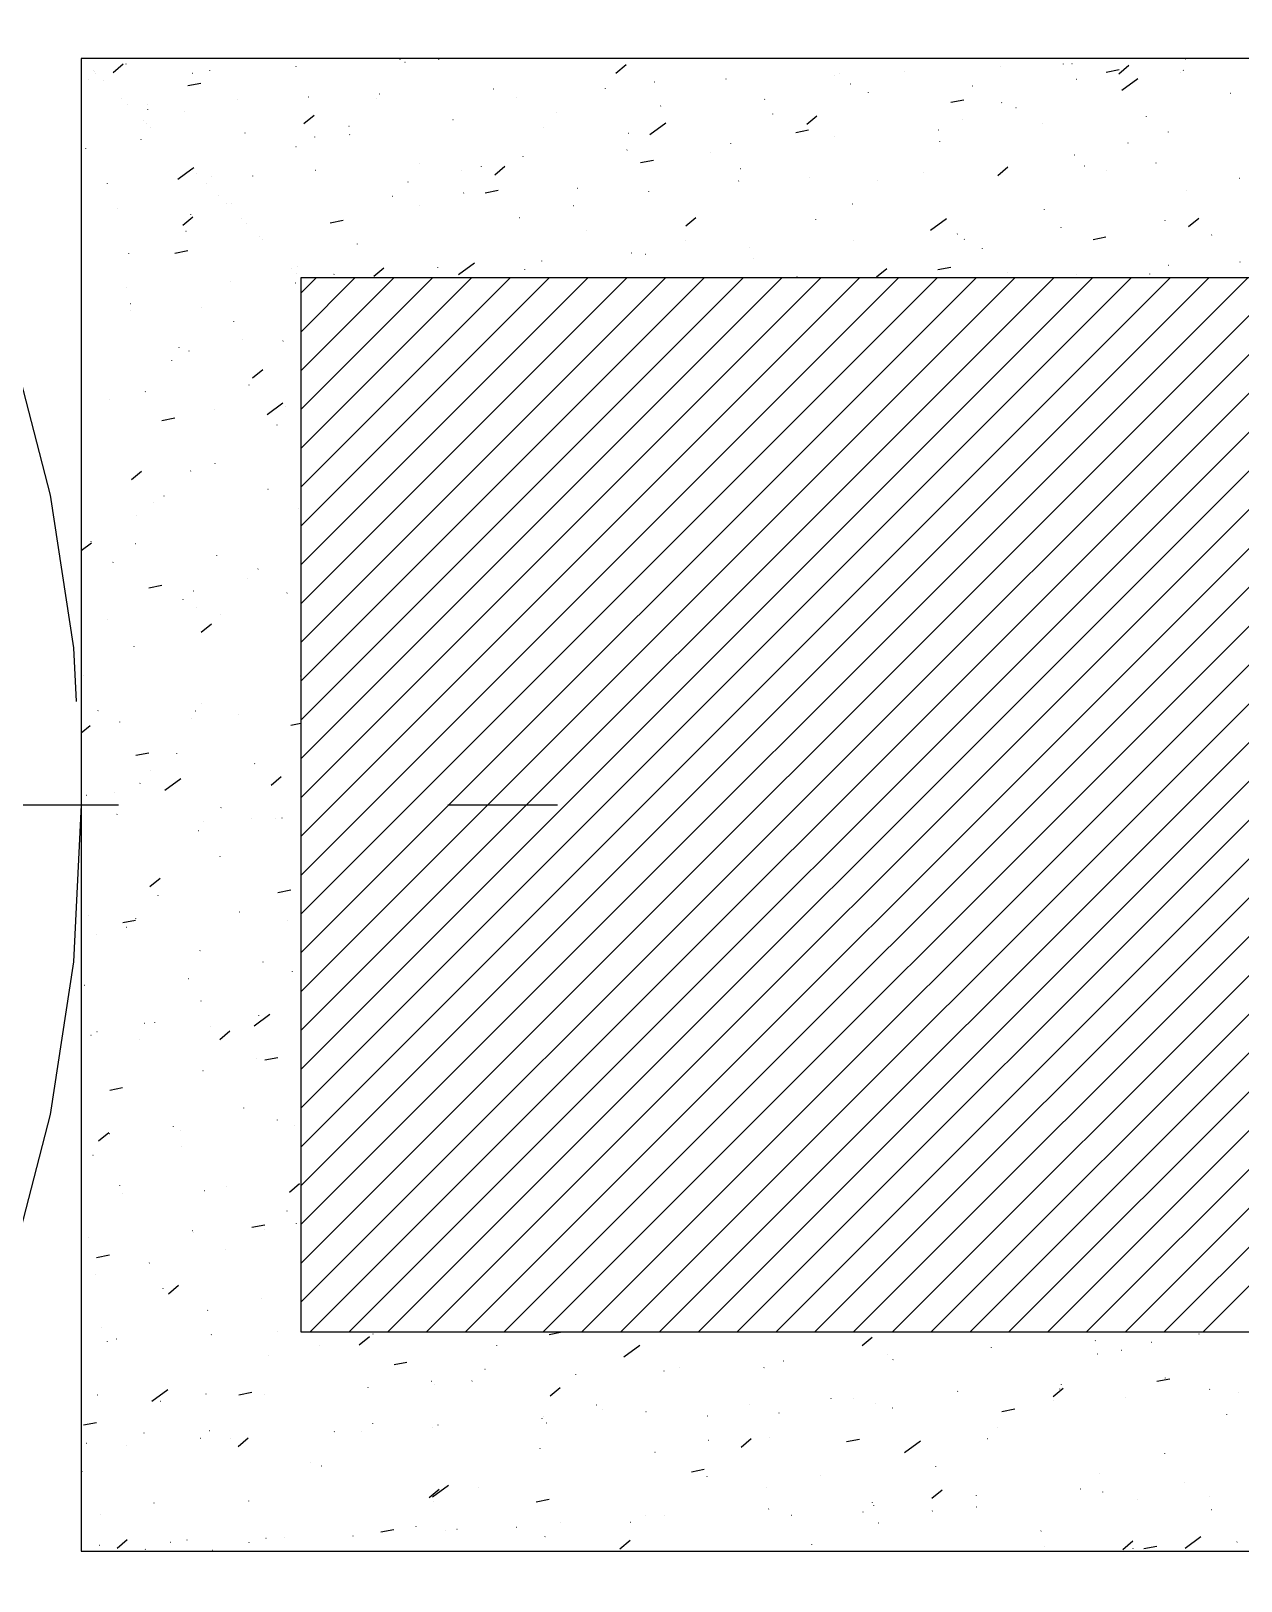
# Model space of a CAD drawing. Extents: x 0 to 119, y 0 to 84.
# Drawn here: x 79.624 to 80.726, y 74.63 to 76.042 of the extents above; entities that cross this region are included whole.
import ezdxf

# ---------------------------------------------------------------- set-up
doc = ezdxf.new("R2010")
doc.units = 0
doc.header["$MEASUREMENT"] = 0
doc.linetypes.add('ESTILO_TQS_0001', pattern=[1, 0.7, -0.3])
doc.linetypes.add('ESTILO_TQS_0002', pattern=[0.4, 0.1, -0.3])
for name, color, linetype in [('10', 252, 'CONTINUOUS'), ('32', 250, 'CONTINUOUS'), ('50', 7, 'CONTINUOUS'), ('62', 7, 'CONTINUOUS')]:
    doc.layers.add(name, color=color, linetype=linetype)

msp = doc.modelspace()

# ---------------------------------------------------------------- linework, layer by layer
at = {"layer": '10', "color": 252, "linetype": 'ESTILO_TQS_0002'}
msp.add_line((76.403241, 75.337455), (80.135641, 75.337455), dxfattribs=at)
at = {"layer": '10', "color": 252, "linetype": 'ESTILO_TQS_0001'}
msp.add_circle((78.269441, 75.337455), 1.4, dxfattribs=at)
at = {"layer": '32', "color": 250, "linetype": 'Continuous'}
for p, q in [((79.669441, 76.017454), (79.669441, 76.017454)), ((79.669441, 76.017454), (79.669441, 76.017454)), ((79.869441, 75.817454), (79.869441, 75.817454)), ((79.869441, 75.817454), (79.869441, 75.817454)), ((79.669441, 74.857454), (79.669441, 74.857454)), ((79.869441, 74.657454), (79.869441, 74.657454))]:
    msp.add_line(p, q, dxfattribs=at)
at = {"layer": '50', "linetype": 'Continuous'}
for p, q in [((83.869441, 76.017454), (79.669441, 76.017454)), ((79.669441, 76.017454), (79.669441, 74.657454)), ((79.69836, 76.0047), (79.707553, 76.012414)), ((79.710013, 76.012554), (79.710208, 76.012597)), ((79.959741, 76.016252), (79.959863, 76.016411)), ((79.964184, 76.014042), (79.964379, 76.014085)), ((79.995048, 76.016528), (79.995074, 76.016726)), ((80.156404, 76.004087), (80.165596, 76.0118)), ((80.564114, 76.012374), (80.56414, 76.012573)), ((80.57173, 76.01271), (80.571929, 76.012719)), ((80.614448, 76.003473), (80.62364, 76.011187)), ((80.675231, 76.017229), (80.675431, 76.017238)), ((79.669441, 76.003559), (79.669441, 76.003559)), ((79.675878, 75.997881), (79.676, 75.99804)), ((79.680815, 76.006081), (79.680815, 76.006081)), ((79.681582, 76.005314), (79.681582, 76.005314)), ((79.681582, 76.005314), (79.681582, 76.005314)), ((79.682723, 76.004173), (79.682723, 76.004173)), ((79.689571, 75.997325), (79.689571, 75.997325)), ((79.770499, 76.004005), (79.770621, 76.004163)), ((79.786571, 76.006312), (79.786597, 76.00651)), ((79.86512, 76.010129), (79.865242, 76.010287)), ((80.25643, 75.998944), (80.25663, 75.998952)), ((80.355637, 76.002159), (80.355663, 76.002357)), ((80.359931, 76.003463), (80.360131, 76.003471)), ((80.418829, 76.005113), (80.419024, 76.005157)), ((80.506791, 76.009875), (80.506991, 76.009883)), ((80.575579, 75.998507), (80.575701, 75.998666)), ((80.602783, 76.00507), (80.614562, 76.007359)), ((80.617197, 75.988498), (80.631725, 75.999125)), ((80.6702, 76.004631), (80.670322, 76.004789)), ((80.673, 76.006601), (80.673195, 76.006644)), ((79.669441, 75.989492), (79.669441, 75.989492)), ((79.76653, 75.992726), (79.778309, 75.995015)), ((79.94113, 75.985177), (79.94133, 75.985186)), ((80.044632, 75.989696), (80.044832, 75.989705)), ((80.146886, 75.989861), (80.146912, 75.990059)), ((80.191492, 75.996108), (80.191692, 75.996117)), ((80.370014, 75.994291), (80.37021, 75.994335)), ((80.386337, 75.986259), (80.386459, 75.986418)), ((80.480958, 75.992383), (80.48108, 75.992542)), ((80.715952, 75.985707), (80.715978, 75.985906)), ((79.669441, 75.980434), (79.669441, 75.980434)), ((79.669441, 75.973854), (79.669441, 75.973854)), ((79.669441, 75.973315), (79.669441, 75.973315)), ((79.669441, 75.973315), (79.669441, 75.973315)), ((79.705946, 75.980949), (79.705946, 75.980949)), ((79.711734, 75.975162), (79.711734, 75.975162)), ((79.711734, 75.975162), (79.711734, 75.975162)), ((79.729332, 75.97593), (79.729532, 75.975939)), ((79.730128, 75.970917), (79.730154, 75.971115)), ((79.763067, 75.969455), (79.763262, 75.969498)), ((79.811882, 75.980277), (79.812077, 75.98032)), ((79.876192, 75.982342), (79.876392, 75.982351)), ((79.938605, 75.981132), (79.938631, 75.981331)), ((80.066053, 75.981765), (80.066248, 75.981808)), ((80.197095, 75.974012), (80.197217, 75.97417)), ((80.291716, 75.980135), (80.291838, 75.980294)), ((80.461428, 75.977593), (80.473208, 75.979883)), ((80.507671, 75.976979), (80.507697, 75.977177)), ((80.520698, 75.972837), (80.520893, 75.97288)), ((79.72572, 75.961176), (79.72572, 75.961176)), ((79.72572, 75.961176), (79.72572, 75.961176)), ((79.72572, 75.961176), (79.72572, 75.961176)), ((79.728482, 75.958414), (79.728482, 75.958414)), ((79.728482, 75.958414), (79.728482, 75.958414)), ((79.728482, 75.958414), (79.728482, 75.958414)), ((79.732462, 75.954434), (79.732462, 75.954434)), ((79.872227, 75.958113), (79.881419, 75.965826)), ((79.913232, 75.95564), (79.913353, 75.955799)), ((80.007853, 75.961764), (80.007975, 75.961923)), ((80.090443, 75.954465), (80.090469, 75.954664)), ((80.102474, 75.967888), (80.102596, 75.968047)), ((80.187287, 75.948057), (80.201815, 75.958684)), ((80.299194, 75.966763), (80.29922, 75.966961)), ((80.33027, 75.957499), (80.339463, 75.965213)), ((80.471883, 75.962015), (80.472078, 75.962058)), ((80.544837, 75.958443), (80.544958, 75.958601)), ((80.639458, 75.964566), (80.63958, 75.964725)), ((79.669441, 75.948699), (79.669441, 75.948699)), ((79.669441, 75.948699), (79.669441, 75.948699)), ((79.669441, 75.948699), (79.669441, 75.948699)), ((79.72399, 75.943393), (79.724111, 75.943551)), ((79.818611, 75.949516), (79.818732, 75.949675)), ((79.882162, 75.945737), (79.882188, 75.945935)), ((79.91375, 75.948), (79.913946, 75.948044)), ((80.167921, 75.949488), (80.168116, 75.949532)), ((80.260974, 75.940071), (80.261095, 75.94023)), ((80.320074, 75.950117), (80.331853, 75.952406)), ((80.355595, 75.946195), (80.355716, 75.946354)), ((80.450216, 75.952319), (80.450337, 75.952477)), ((80.451228, 75.941583), (80.451254, 75.941781)), ((80.622567, 75.94056), (80.622762, 75.940603)), ((80.659509, 75.950312), (80.659535, 75.95051)), ((79.673685, 75.935521), (79.673711, 75.935719)), ((79.864936, 75.937178), (79.865131, 75.937222)), ((80.071731, 75.927824), (80.071853, 75.927982)), ((80.166352, 75.933947), (80.166474, 75.934106)), ((80.242751, 75.931367), (80.242777, 75.931566)), ((80.573752, 75.929738), (80.573947, 75.929781)), ((79.757377, 75.907617), (79.770026, 75.916869)), ((79.770026, 75.916869), (79.771905, 75.918244)), ((79.770625, 75.91627), (79.770625, 75.91627)), ((79.770625, 75.91627), (79.770625, 75.91627)), ((79.770625, 75.91627), (79.770625, 75.91627)), ((79.77424, 75.912655), (79.77424, 75.912655)), ((79.77424, 75.912655), (79.77424, 75.912655)), ((79.77424, 75.912655), (79.77424, 75.912655)), ((79.882489, 75.915576), (79.882611, 75.915735)), ((79.97711, 75.9217), (79.977232, 75.921858)), ((80.015619, 75.915724), (80.015814, 75.915767)), ((80.034, 75.91907), (80.034026, 75.919268)), ((80.046093, 75.911525), (80.055286, 75.919239)), ((80.17872, 75.92264), (80.190499, 75.92493)), ((80.26979, 75.917212), (80.269985, 75.917255)), ((80.436411, 75.913153), (80.436611, 75.913161)), ((80.504137, 75.910912), (80.51333, 75.918625)), ((80.583271, 75.919565), (80.583471, 75.919573)), ((80.603066, 75.914916), (80.603092, 75.915114)), ((80.64821, 75.9224), (80.648409, 75.922409)), ((79.669441, 75.903287), (79.669441, 75.903287)), ((79.669441, 75.903287), (79.669441, 75.903287)), ((79.669441, 75.903287), (79.669441, 75.903287)), ((79.693247, 75.903328), (79.693369, 75.903487)), ((79.783342, 75.903554), (79.783342, 75.903554)), ((79.783342, 75.903554), (79.783342, 75.903554)), ((79.787868, 75.909452), (79.78799, 75.909611)), ((79.825719, 75.910341), (79.825745, 75.91054)), ((79.966804, 75.904902), (79.966999, 75.904945)), ((80.121112, 75.899386), (80.121312, 75.899395)), ((80.267972, 75.905798), (80.268172, 75.905807)), ((80.33291, 75.908634), (80.33311, 75.908642)), ((80.394785, 75.906188), (80.394811, 75.906386)), ((80.724435, 75.908283), (80.72463, 75.908327)), ((79.669441, 75.893838), (79.669441, 75.893838)), ((79.669441, 75.893838), (79.669441, 75.893838)), ((79.669441, 75.893838), (79.669441, 75.893838)), ((79.79423, 75.892666), (79.79423, 75.892666)), ((79.801465, 75.88543), (79.801465, 75.88543)), ((79.801465, 75.88543), (79.801465, 75.88543)), ((79.805812, 75.88562), (79.806012, 75.885629)), ((79.952672, 75.892032), (79.952872, 75.892041)), ((79.977557, 75.883674), (79.977583, 75.883872)), ((80.01761, 75.894867), (80.01781, 75.894876)), ((80.037365, 75.895164), (80.049145, 75.897453)), ((80.186308, 75.895972), (80.186334, 75.89617)), ((80.371658, 75.884935), (80.371854, 75.884978)), ((80.67562, 75.897461), (80.675816, 75.897505)), ((79.669441, 75.879666), (79.669441, 75.879666)), ((79.669441, 75.872304), (79.669441, 75.872304)), ((79.669441, 75.872304), (79.669441, 75.872304)), ((79.702311, 75.881101), (79.702511, 75.88111)), ((79.761916, 75.865551), (79.771109, 75.873265)), ((79.769276, 75.874946), (79.769302, 75.875144)), ((79.81553, 75.871365), (79.81553, 75.871365)), ((79.81553, 75.871365), (79.81553, 75.871365)), ((79.81553, 75.871365), (79.81553, 75.871365)), ((79.896011, 75.867687), (79.907791, 75.869977)), ((80.068673, 75.872625), (80.068868, 75.872668)), ((80.117488, 75.883447), (80.117683, 75.88349)), ((80.21996, 75.864938), (80.229153, 75.872651)), ((80.338342, 75.870792), (80.338368, 75.87099)), ((80.442858, 75.860975), (80.457387, 75.871602)), ((80.546623, 75.879521), (80.546649, 75.879719)), ((80.656523, 75.869617), (80.656644, 75.869776)), ((80.678004, 75.864325), (80.687196, 75.872038)), ((79.764711, 75.860099), (79.764906, 75.860142)), ((79.819999, 75.866896), (79.819999, 75.866896)), ((79.819999, 75.866896), (79.819999, 75.866896)), ((80.129865, 75.860576), (80.129891, 75.860775)), ((80.467281, 75.857369), (80.467402, 75.857528)), ((80.561902, 75.863493), (80.562023, 75.863652)), ((80.698932, 75.856423), (80.698958, 75.856621)), ((79.669441, 75.843295), (79.669441, 75.843295)), ((79.754657, 75.840211), (79.766436, 75.8425)), ((79.831708, 75.855188), (79.831708, 75.855188)), ((79.834222, 75.852673), (79.834222, 75.852673)), ((79.834222, 75.852673), (79.834222, 75.852673)), ((79.921114, 75.848279), (79.92114, 75.848477)), ((80.219356, 75.85117), (80.219552, 75.851214)), ((80.278038, 75.845122), (80.27816, 75.84528)), ((80.372659, 75.851246), (80.372781, 75.851404)), ((80.473527, 75.852658), (80.473722, 75.852702)), ((80.49018, 75.844125), (80.490207, 75.844323)), ((80.590909, 75.852555), (80.602689, 75.854844)), ((79.669441, 75.838978), (79.669441, 75.838978)), ((79.669441, 75.838978), (79.669441, 75.838978)), ((79.712833, 75.83955), (79.712859, 75.839748)), ((79.86658, 75.827822), (79.866775, 75.827865)), ((80.012949, 75.820535), (80.027477, 75.831162)), ((80.088796, 75.832874), (80.088918, 75.833033)), ((80.170541, 75.840348), (80.170737, 75.840392)), ((80.183417, 75.838998), (80.183539, 75.839157)), ((80.281899, 75.835397), (80.281925, 75.835595)), ((80.449555, 75.825078), (80.461335, 75.827368)), ((80.659752, 75.829255), (80.659951, 75.829264)), ((80.72469, 75.83209), (80.724889, 75.832099)), ((79.669441, 75.823646), (79.669441, 75.823646)), ((79.804933, 75.814503), (79.805055, 75.814661)), ((79.860436, 75.82646), (79.860436, 75.82646)), ((79.860436, 75.82646), (79.860436, 75.82646)), ((79.864671, 75.812883), (79.864697, 75.813081)), ((79.865758, 75.821138), (79.865758, 75.821138)), ((79.865758, 75.821138), (79.865758, 75.821138)), ((79.89712, 75.817454), (79.89712, 75.817454)), ((79.899554, 75.820627), (79.899676, 75.820785)), ((79.917056, 75.817454), (79.917056, 75.817454)), ((79.933984, 75.817454), (79.933984, 75.817454)), ((79.935783, 75.818964), (79.944976, 75.826677)), ((79.968839, 75.817454), (79.968839, 75.817454)), ((79.987042, 75.817454), (79.987042, 75.817454)), ((79.994175, 75.82675), (79.994297, 75.826909)), ((80.008738, 75.817454), (80.008738, 75.817454)), ((80.020622, 75.817454), (80.020622, 75.817454)), ((80.067274, 75.817454), (80.067274, 75.817454)), ((80.067274, 75.817454), (80.067274, 75.817454)), ((80.067274, 75.817454), (80.067274, 75.817454)), ((80.072405, 75.817454), (80.072405, 75.817454)), ((80.072405, 75.817454), (80.072405, 75.817454)), ((80.072405, 75.817454), (80.072405, 75.817454)), ((80.073422, 75.825181), (80.073448, 75.825379)), ((80.076964, 75.817454), (80.076964, 75.817454)), ((80.124188, 75.817454), (80.124188, 75.817454)), ((80.124188, 75.817454), (80.124188, 75.817454)), ((80.124188, 75.817454), (80.124188, 75.817454)), ((80.163371, 75.817454), (80.163371, 75.817454)), ((80.166886, 75.817454), (80.166886, 75.817454)), ((80.175971, 75.817454), (80.175971, 75.817454)), ((80.175971, 75.817454), (80.175971, 75.817454)), ((80.175971, 75.817454), (80.175971, 75.817454)), ((80.227754, 75.817454), (80.227754, 75.817454)), ((80.227754, 75.817454), (80.227754, 75.817454)), ((80.227754, 75.817454), (80.227754, 75.817454)), ((80.256809, 75.817454), (80.256809, 75.817454)), ((80.279537, 75.817454), (80.279537, 75.817454)), ((80.279537, 75.817454), (80.279537, 75.817454)), ((80.314733, 75.817454), (80.314733, 75.817454)), ((80.321225, 75.818894), (80.32142, 75.818937)), ((80.33132, 75.817454), (80.33132, 75.817454)), ((80.33132, 75.817454), (80.33132, 75.817454)), ((80.346731, 75.817454), (80.346731, 75.817454)), ((80.383103, 75.817454), (80.383103, 75.817454)), ((80.383103, 75.817454), (80.383103, 75.817454)), ((80.383361, 75.817454), (80.383361, 75.817454)), ((80.38948, 75.817454), (80.38948, 75.817454)), ((80.392759, 75.817454), (80.392759, 75.817454)), ((80.393827, 75.818351), (80.403019, 75.826064)), ((80.40939, 75.818324), (80.40959, 75.818333)), ((80.410335, 75.817454), (80.410335, 75.817454)), ((80.434886, 75.817454), (80.434886, 75.817454)), ((80.434886, 75.817454), (80.434886, 75.817454)), ((80.436653, 75.817454), (80.436653, 75.817454)), ((80.486669, 75.817454), (80.486669, 75.817454)), ((80.512891, 75.822843), (80.513091, 75.822851)), ((80.526575, 75.817454), (80.526575, 75.817454)), ((80.538452, 75.817454), (80.538452, 75.817454)), ((80.562192, 75.817454), (80.562192, 75.817454)), ((80.562192, 75.817454), (80.562192, 75.817454)), ((80.575396, 75.820382), (80.575591, 75.820425)), ((80.590235, 75.817454), (80.590235, 75.817454)), ((80.616497, 75.817454), (80.616497, 75.817454)), ((80.622146, 75.817454), (80.622146, 75.817454)), ((80.642018, 75.817454), (80.642018, 75.817454)), ((80.642018, 75.817454), (80.642018, 75.817454)), ((80.642018, 75.817454), (80.642018, 75.817454)), ((80.642489, 75.821027), (80.642515, 75.821226)), ((80.693801, 75.817454), (80.693801, 75.817454)), ((80.693801, 75.817454), (80.693801, 75.817454)), ((80.693801, 75.817454), (80.693801, 75.817454)), ((80.706419, 75.817454), (80.706419, 75.817454)), ((79.710312, 75.808379), (79.710434, 75.808538)), ((79.669441, 75.787956), (79.669441, 75.787956)), ((79.669441, 75.786017), (79.669441, 75.786017)), ((79.669441, 75.786017), (79.669441, 75.786017)), ((79.669441, 75.786017), (79.669441, 75.786017)), ((79.713853, 75.787956), (79.714053, 75.787965)), ((79.714277, 75.794057), (79.714473, 75.794101)), ((79.778791, 75.790791), (79.778991, 75.7908)), ((79.669441, 75.784118), (79.669441, 75.784118)), ((79.808228, 75.777488), (79.808254, 75.777686)), ((79.816146, 75.761781), (79.816341, 75.761824)), ((79.853045, 75.760014), (79.853167, 75.760173)), ((79.669441, 75.755115), (79.669441, 75.755115)), ((79.758424, 75.75389), (79.758545, 75.754049)), ((79.767331, 75.750959), (79.767526, 75.751002)), ((79.669441, 75.729257), (79.669441, 75.729257)), ((79.669441, 75.729257), (79.669441, 75.729257)), ((79.669441, 75.729257), (79.669441, 75.729257)), ((79.751785, 75.742092), (79.751812, 75.74229)), ((79.825473, 75.726403), (79.834665, 75.734116)), ((79.822302, 75.71995), (79.822424, 75.720109)), ((79.8692, 75.718682), (79.869395, 75.718725)), ((79.695342, 75.706697), (79.695369, 75.706895)), ((79.727681, 75.713826), (79.727803, 75.713985)), ((79.83861, 75.693012), (79.853138, 75.703639)), ((79.855271, 75.700481), (79.855471, 75.70049)), ((79.669441, 75.692368), (79.669441, 75.692368)), ((79.669441, 75.692368), (79.669441, 75.692368)), ((79.669441, 75.692368), (79.669441, 75.692368)), ((79.742784, 75.687696), (79.754563, 75.689985)), ((79.790333, 75.697646), (79.790533, 75.697655)), ((79.669441, 75.674397), (79.669441, 75.674397)), ((79.669441, 75.674397), (79.669441, 75.674397)), ((79.669441, 75.674397), (79.669441, 75.674397)), ((79.669441, 75.673439), (79.669441, 75.673439)), ((79.847651, 75.683599), (79.847677, 75.683797)), ((79.791208, 75.648203), (79.791234, 75.648401)), ((79.669441, 75.637926), (79.669441, 75.637926)), ((79.669441, 75.637926), (79.669441, 75.637926)), ((79.715162, 75.633841), (79.724355, 75.641555)), ((79.768975, 75.641602), (79.76917, 75.641646)), ((79.669441, 75.619536), (79.669441, 75.619536)), ((79.669441, 75.619536), (79.669441, 75.619536)), ((79.744746, 75.618877), (79.744868, 75.619035)), ((79.839367, 75.625001), (79.839489, 75.625159)), ((79.734765, 75.612808), (79.734791, 75.613006)), ((79.866813, 75.607336), (79.867013, 75.607345)), ((79.669441, 75.598719), (79.669441, 75.598719)), ((79.669441, 75.598719), (79.669441, 75.598719)), ((79.669441, 75.595477), (79.669441, 75.595477)), ((79.719953, 75.600924), (79.720153, 75.600933)), ((79.669441, 75.569271), (79.6788, 75.576116)), ((79.678322, 75.577412), (79.678348, 75.57761)), ((79.718542, 75.575561), (79.718737, 75.575605)), ((79.669441, 75.564676), (79.669441, 75.564676)), ((79.669441, 75.564676), (79.669441, 75.564676)), ((79.669441, 75.564676), (79.669441, 75.564676)), ((79.669727, 75.564739), (79.669922, 75.564783)), ((79.792858, 75.564388), (79.79298, 75.564547)), ((79.698237, 75.558265), (79.698358, 75.558423)), ((79.830356, 75.552232), (79.830382, 75.552431)), ((79.73091, 75.535181), (79.74269, 75.53747)), ((79.771596, 75.532463), (79.771791, 75.532506)), ((79.82041, 75.543285), (79.820606, 75.543328)), ((79.856736, 75.530448), (79.856858, 75.530606)), ((79.669441, 75.523232), (79.669441, 75.523232)), ((79.669441, 75.520737), (79.669441, 75.520737)), ((79.669441, 75.520737), (79.669441, 75.520737)), ((79.669441, 75.520737), (79.669441, 75.520737)), ((79.762115, 75.524324), (79.762237, 75.524483)), ((79.773913, 75.516837), (79.773939, 75.517035)), ((79.669441, 75.509956), (79.669441, 75.509956)), ((79.669441, 75.509956), (79.669441, 75.509956)), ((79.669441, 75.509956), (79.669441, 75.509956)), ((79.669441, 75.509815), (79.669441, 75.509815)), ((79.669441, 75.509815), (79.669441, 75.509815)), ((79.669441, 75.509815), (79.669441, 75.509815)), ((79.669441, 75.50507), (79.669441, 75.50507)), ((79.692931, 75.506095), (79.693131, 75.506104)), ((79.778718, 75.494692), (79.787911, 75.502406)), ((79.796433, 75.510614), (79.796633, 75.510623)), ((79.71747, 75.481441), (79.717496, 75.48164)), ((79.669441, 75.454955), (79.669441, 75.454955)), ((79.669441, 75.454955), (79.669441, 75.454955)), ((79.671371, 75.455383), (79.671566, 75.455426)), ((79.869308, 75.454774), (79.869334, 75.454972)), ((79.684559, 75.423251), (79.684681, 75.423409)), ((79.77324, 75.423106), (79.773435, 75.42315)), ((79.77918, 75.429375), (79.779302, 75.429533)), ((79.812865, 75.419379), (79.812892, 75.419577)), ((79.669441, 75.41142), (79.669441, 75.41142)), ((79.669441, 75.41142), (79.669441, 75.41142)), ((79.669441, 75.41142), (79.669441, 75.41142)), ((79.669441, 75.402998), (79.677601, 75.409844)), ((79.669441, 75.403549), (79.669441, 75.403549)), ((79.704473, 75.41295), (79.704673, 75.412959)), ((79.769411, 75.415785), (79.769611, 75.415794)), ((79.860392, 75.410142), (79.869441, 75.411901)), ((79.669441, 75.400095), (79.669441, 75.400095)), ((79.669441, 75.400095), (79.669441, 75.400095)), ((79.719037, 75.382666), (79.730817, 75.384955)), ((79.756422, 75.383983), (79.756449, 75.384181)), ((79.669441, 75.373025), (79.669441, 75.373025)), ((79.732671, 75.368762), (79.732793, 75.368921)), ((79.745504, 75.350884), (79.760032, 75.361511)), ((79.827292, 75.374886), (79.827414, 75.375045)), ((79.842275, 75.355543), (79.851467, 75.363257)), ((79.69998, 75.348588), (79.700006, 75.348786)), ((79.722806, 75.357065), (79.723001, 75.357108)), ((79.669441, 75.345234), (79.669441, 75.345234)), ((79.669441, 75.345234), (79.669441, 75.345234)), ((79.669441, 75.345234), (79.669441, 75.345234)), ((79.673991, 75.346243), (79.674186, 75.346286)), ((79.796549, 75.334822), (79.796671, 75.334981)), ((79.701928, 75.328698), (79.70205, 75.328857)), ((79.780953, 75.32264), (79.781153, 75.322649)), ((79.824675, 75.324788), (79.82487, 75.324832)), ((79.845891, 75.325475), (79.846091, 75.325484)), ((79.852288, 75.32549), (79.852314, 75.325688)), ((79.669441, 75.317771), (79.669441, 75.317771)), ((79.669441, 75.317771), (79.669441, 75.317771)), ((79.669441, 75.317771), (79.669441, 75.317771)), ((79.77586, 75.313966), (79.776055, 75.31401)), ((79.669441, 75.295247), (79.669441, 75.295247)), ((79.669441, 75.290374), (79.669441, 75.290374)), ((79.669441, 75.290374), (79.669441, 75.290374)), ((79.669441, 75.290374), (79.669441, 75.290374)), ((79.669441, 75.28636), (79.669441, 75.28636)), ((79.669441, 75.28636), (79.669441, 75.28636)), ((79.795845, 75.290094), (79.795871, 75.290293)), ((79.731964, 75.262982), (79.741157, 75.270696)), ((79.739402, 75.254699), (79.739428, 75.254897)), ((79.848518, 75.257627), (79.860298, 75.259917)), ((79.669441, 75.235513), (79.669441, 75.235513)), ((79.669441, 75.235513), (79.669441, 75.235513)), ((79.675635, 75.236887), (79.67583, 75.23693)), ((79.813614, 75.239872), (79.813736, 75.240031)), ((79.669441, 75.224122), (79.669441, 75.224122)), ((79.669441, 75.224122), (79.669441, 75.224122)), ((79.669441, 75.222818), (79.669441, 75.222818)), ((79.707164, 75.230151), (79.718944, 75.23244)), ((79.710573, 75.225918), (79.710773, 75.225927)), ((79.718993, 75.233749), (79.719115, 75.233907)), ((79.857433, 75.23233), (79.857633, 75.232339)), ((79.669441, 75.210519), (79.669441, 75.210519)), ((79.682959, 75.219303), (79.682985, 75.219501)), ((79.777504, 75.20461), (79.777699, 75.204653)), ((79.834993, 75.194123), (79.835019, 75.194322)), ((79.669441, 75.180653), (79.669441, 75.180653)), ((79.669441, 75.180653), (79.669441, 75.180653)), ((79.767105, 75.17926), (79.767227, 75.179419)), ((79.861726, 75.185384), (79.861848, 75.185543)), ((79.669441, 75.169171), (79.669441, 75.169171)), ((79.669441, 75.169171), (79.669441, 75.169171)), ((79.669441, 75.169171), (79.669441, 75.169171)), ((79.672484, 75.173136), (79.672606, 75.173295)), ((79.77855, 75.158728), (79.778576, 75.158926)), ((79.72707, 75.138569), (79.727266, 75.138612)), ((79.736362, 75.139196), (79.736484, 75.139355)), ((79.787053, 75.135608), (79.787253, 75.135617)), ((79.826737, 75.136279), (79.841265, 75.146906)), ((79.830984, 75.14532), (79.831105, 75.145478)), ((79.669441, 75.130473), (79.669441, 75.130473)), ((79.669441, 75.125793), (79.669441, 75.125793)), ((79.669441, 75.125793), (79.669441, 75.125793)), ((79.669441, 75.125793), (79.669441, 75.125793)), ((79.678256, 75.127747), (79.678451, 75.12779)), ((79.683552, 75.131089), (79.683752, 75.131098)), ((79.722107, 75.123332), (79.722133, 75.123531)), ((79.795521, 75.123833), (79.804713, 75.131547)), ((79.669441, 75.116625), (79.669441, 75.116625)), ((79.669441, 75.116625), (79.669441, 75.116625)), ((79.669441, 75.116625), (79.669441, 75.116625)), ((79.836645, 75.105112), (79.848425, 75.107402)), ((79.780124, 75.09547), (79.780319, 75.095513)), ((79.828939, 75.106292), (79.829134, 75.106335)), ((79.695291, 75.077636), (79.70707, 75.079925)), ((79.669441, 75.072611), (79.669441, 75.072611)), ((79.669441, 75.070932), (79.669441, 75.070932)), ((79.669441, 75.070932), (79.669441, 75.070932)), ((79.669441, 75.070932), (79.669441, 75.070932)), ((79.669441, 75.051982), (79.669441, 75.051982)), ((79.669441, 75.051982), (79.669441, 75.051982)), ((79.817502, 75.06127), (79.817529, 75.061468)), ((79.848048, 75.05037), (79.84817, 75.050529)), ((79.669441, 75.036824), (79.669441, 75.036824)), ((79.669441, 75.036824), (79.669441, 75.036824)), ((79.669441, 75.036824), (79.669441, 75.036824)), ((79.68521, 75.031272), (79.694403, 75.038985)), ((79.695094, 75.037944), (79.695294, 75.037953)), ((79.753427, 75.044247), (79.753549, 75.044405)), ((79.760032, 75.040779), (79.760232, 75.040788)), ((79.863533, 75.045298), (79.863733, 75.045307)), ((79.76106, 75.025874), (79.761086, 75.026072)), ((79.669441, 75.021223), (79.669441, 75.021223)), ((79.669441, 75.01804), (79.669441, 75.01804)), ((79.669441, 75.016072), (79.669441, 75.016072)), ((79.669441, 75.016072), (79.669441, 75.016072)), ((79.6799, 75.01839), (79.680095, 75.018434)), ((79.704617, 74.990479), (79.704643, 74.990677)), ((79.706918, 74.983634), (79.70704, 74.983793)), ((79.781768, 74.986114), (79.781963, 74.986157)), ((79.801539, 74.989758), (79.801661, 74.989917)), ((79.859077, 74.984684), (79.868269, 74.992398)), ((79.856925, 74.967381), (79.856951, 74.967579)), ((79.669441, 74.961211), (79.669441, 74.961211)), ((79.669441, 74.961211), (79.669441, 74.961211)), ((79.824772, 74.952597), (79.836552, 74.954887)), ((79.865418, 74.955818), (79.865539, 74.955976)), ((79.669441, 74.943175), (79.669441, 74.943175)), ((79.669441, 74.943175), (79.669441, 74.943175)), ((79.669441, 74.943175), (79.669441, 74.943175)), ((79.676176, 74.94357), (79.676297, 74.943729)), ((79.770797, 74.949694), (79.770918, 74.949852)), ((79.771574, 74.947634), (79.771774, 74.947643)), ((79.836512, 74.950469), (79.836712, 74.950478)), ((79.669441, 74.934794), (79.669441, 74.934794)), ((79.669441, 74.934794), (79.669441, 74.934794)), ((79.683418, 74.925121), (79.695197, 74.92741)), ((79.800482, 74.931985), (79.800508, 74.932184)), ((79.669441, 74.922404), (79.669441, 74.922404)), ((79.68252, 74.90925), (79.682715, 74.909294)), ((79.731335, 74.920072), (79.73153, 74.920116)), ((79.669441, 74.906351), (79.669441, 74.906351)), ((79.669441, 74.906351), (79.669441, 74.906351)), ((79.669441, 74.906351), (79.669441, 74.906351)), ((79.744039, 74.89659), (79.744065, 74.896788)), ((79.748766, 74.892123), (79.757959, 74.899836)), ((79.833203, 74.887796), (79.833399, 74.887839)), ((79.784389, 74.876974), (79.784584, 74.877017)), ((79.687596, 74.861194), (79.687622, 74.861393)), ((79.787861, 74.854744), (79.787983, 74.854903)), ((79.848054, 74.857324), (79.848254, 74.857333)), ((79.922633, 74.845536), (79.931826, 74.853249)), ((79.935072, 74.855519), (79.935267, 74.855562)), ((80.095608, 74.855035), (80.107387, 74.857325)), ((80.189243, 74.857007), (80.189438, 74.85705)), ((80.256662, 74.857041), (80.256688, 74.857239)), ((80.687563, 74.85537), (80.687684, 74.855529)), ((79.669441, 74.851491), (79.669441, 74.851491)), ((79.669441, 74.851491), (79.669441, 74.851491)), ((79.669441, 74.851491), (79.669441, 74.851491)), ((79.669441, 74.849526), (79.669441, 74.849526)), ((79.669441, 74.849526), (79.669441, 74.849526)), ((79.69324, 74.848621), (79.693362, 74.848779)), ((79.701194, 74.850912), (79.701394, 74.850921)), ((79.886257, 74.844697), (79.886452, 74.84474)), ((80.047911, 74.844743), (80.047937, 74.844941)), ((80.163541, 74.834592), (80.178069, 74.845219)), ((80.380677, 74.844922), (80.389869, 74.852636)), ((80.498321, 74.843123), (80.498442, 74.843281)), ((80.592942, 74.849246), (80.593063, 74.849405)), ((80.616978, 74.840589), (80.617004, 74.840788)), ((80.643888, 74.848079), (80.644083, 74.848122)), ((79.669441, 74.825561), (79.669441, 74.825561)), ((79.83963, 74.836014), (79.839656, 74.836213)), ((79.954253, 74.827559), (79.966033, 74.829848)), ((80.214457, 74.824751), (80.214579, 74.82491)), ((80.291111, 74.82473), (80.291307, 74.824774)), ((80.309078, 74.830875), (80.3092, 74.831034)), ((80.4037, 74.836999), (80.403821, 74.837158)), ((80.408696, 74.831861), (80.408722, 74.832059)), ((80.595073, 74.837257), (80.595269, 74.8373)), ((79.669441, 74.817605), (79.669441, 74.817605)), ((79.988126, 74.81242), (79.988321, 74.812464)), ((80.025215, 74.812504), (80.025337, 74.812662)), ((80.036941, 74.823242), (80.037136, 74.823286)), ((80.119836, 74.818627), (80.119958, 74.818786)), ((80.200219, 74.821645), (80.200246, 74.821843)), ((80.649152, 74.812426), (80.660931, 74.814716)), ((80.65682, 74.815306), (80.656942, 74.815465)), ((79.669441, 74.79663), (79.669441, 74.79663)), ((79.669441, 74.79663), (79.669441, 74.79663)), ((79.684164, 74.799894), (79.684359, 74.799937)), ((79.733631, 74.794151), (79.748159, 74.804778)), ((79.783187, 74.800619), (79.783213, 74.800817)), ((79.812899, 74.800082), (79.824678, 74.802372)), ((79.835973, 74.800256), (79.836095, 74.800415)), ((79.930594, 74.80638), (79.930716, 74.806538)), ((79.991468, 74.809347), (79.991494, 74.809546)), ((80.0965, 74.798948), (80.105692, 74.806662)), ((80.352253, 74.796465), (80.35228, 74.796664)), ((80.372957, 74.796935), (80.373079, 74.797093)), ((80.467578, 74.803058), (80.4677, 74.803217)), ((80.554543, 74.798335), (80.563736, 74.806048)), ((80.560535, 74.805194), (80.560561, 74.805392)), ((80.562199, 74.809182), (80.562321, 74.809341)), ((80.620071, 74.797382), (80.620271, 74.797391)), ((80.696942, 74.80498), (80.697137, 74.805023)), ((80.723573, 74.801901), (80.723773, 74.80191)), ((79.741352, 74.794132), (79.741474, 74.794291)), ((80.138809, 74.790966), (80.139005, 74.791009)), ((80.143776, 74.78625), (80.143803, 74.786448)), ((80.183715, 74.784687), (80.183837, 74.784846)), ((80.278336, 74.790811), (80.278458, 74.790969)), ((80.304772, 74.783616), (80.304972, 74.783624)), ((80.39298, 74.792454), (80.393175, 74.792497)), ((80.408273, 74.788135), (80.408473, 74.788143)), ((80.507797, 74.78495), (80.519577, 74.787239)), ((80.555133, 74.794547), (80.555333, 74.794555)), ((80.712843, 74.782096), (80.712869, 74.782294)), ((79.669441, 74.772197), (79.669441, 74.772197)), ((79.671545, 74.772606), (79.683324, 74.774895)), ((79.935025, 74.773952), (79.935052, 74.77415)), ((79.989472, 74.769849), (79.989672, 74.769858)), ((79.994473, 74.772439), (79.994595, 74.772598)), ((80.089094, 74.778563), (80.089216, 74.778722)), ((80.089994, 74.780144), (80.09019, 74.780187)), ((80.092974, 74.774368), (80.093173, 74.774377)), ((80.239834, 74.78078), (80.240034, 74.780789)), ((80.504092, 74.769798), (80.504118, 74.769997)), ((79.669441, 74.755876), (79.669441, 74.755876)), ((79.674173, 74.756083), (79.674372, 74.756092)), ((79.71061, 74.754068), (79.710731, 74.754227)), ((79.726744, 74.765223), (79.72677, 74.765422)), ((79.777674, 74.760602), (79.777874, 74.760611)), ((79.786033, 74.767617), (79.786228, 74.767661)), ((79.805231, 74.760192), (79.805352, 74.76035)), ((79.812323, 74.752974), (79.821515, 74.760688)), ((79.899852, 74.766315), (79.899973, 74.766474)), ((79.924534, 74.767014), (79.924734, 74.767023)), ((80.240678, 74.758689), (80.240873, 74.758732)), ((80.270366, 74.752361), (80.279559, 74.760074)), ((80.295811, 74.76107), (80.295837, 74.761268)), ((80.366443, 74.757473), (80.378223, 74.759763)), ((80.419112, 74.74751), (80.43364, 74.758137)), ((80.494849, 74.760177), (80.495044, 74.76022)), ((79.669441, 74.747199), (79.669441, 74.747199)), ((79.669441, 74.74177), (79.669441, 74.74177)), ((79.669441, 74.74177), (79.669441, 74.74177)), ((80.087334, 74.750854), (80.08736, 74.751052)), ((80.191863, 74.747867), (80.192058, 74.74791)), ((80.6564, 74.7467), (80.656426, 74.746899)), ((79.670301, 74.729828), (79.670327, 74.730026)), ((79.878582, 74.738556), (79.878609, 74.738755)), ((79.887901, 74.735341), (79.888096, 74.735384)), ((80.225089, 74.729997), (80.236868, 74.732286)), ((80.239368, 74.725674), (80.239394, 74.725873)), ((80.342547, 74.726412), (80.342742, 74.726456)), ((80.447649, 74.734403), (80.447675, 74.734601)), ((80.596717, 74.7279), (80.596913, 74.727944)), ((79.669441, 74.723294), (79.669441, 74.723294)), ((79.669441, 74.723294), (79.669441, 74.723294)), ((79.986189, 74.706387), (79.995382, 74.7141)), ((79.989202, 74.707069), (80.00373, 74.717696)), ((80.030891, 74.715459), (80.030917, 74.715657)), ((80.293732, 74.71559), (80.293927, 74.715634)), ((80.444233, 74.705773), (80.453426, 74.713487)), ((80.579264, 74.714233), (80.579386, 74.714391)), ((80.673885, 74.720357), (80.674007, 74.720515)), ((79.669441, 74.700416), (79.669441, 74.700416)), ((79.669441, 74.700416), (79.669441, 74.700416)), ((79.735599, 74.701576), (79.735794, 74.701619)), ((79.82214, 74.703161), (79.822166, 74.703359)), ((79.98977, 74.703064), (79.989965, 74.703107)), ((80.083734, 74.70252), (80.095514, 74.70481)), ((80.390022, 74.701985), (80.390144, 74.702144)), ((80.391206, 74.699007), (80.391232, 74.699206)), ((80.484643, 74.708109), (80.484765, 74.708268)), ((80.484753, 74.697825), (80.484953, 74.697833)), ((80.599957, 74.711305), (80.599983, 74.711503)), ((80.631613, 74.704237), (80.631813, 74.704245)), ((80.696552, 74.707072), (80.696751, 74.707081)), ((79.669441, 74.686909), (79.669441, 74.686909)), ((79.669441, 74.686909), (79.669441, 74.686909)), ((79.669441, 74.686909), (79.669441, 74.686909)), ((79.686784, 74.690754), (79.686979, 74.690797)), ((80.106159, 74.683614), (80.10628, 74.683772)), ((80.169454, 74.684058), (80.169653, 74.684067)), ((80.182925, 74.690279), (80.182951, 74.690477)), ((80.20078, 74.689737), (80.200902, 74.689896)), ((80.295401, 74.695861), (80.295523, 74.69602)), ((80.316314, 74.69047), (80.316514, 74.690479)), ((80.381252, 74.693306), (80.381452, 74.693314)), ((80.3956, 74.683314), (80.395796, 74.683357)), ((80.444415, 74.694136), (80.44461, 74.694179)), ((80.698586, 74.695624), (80.698781, 74.695667)), ((79.837468, 74.669299), (79.837663, 74.669343)), ((79.854154, 74.670292), (79.854354, 74.670301)), ((79.916917, 74.671366), (79.917038, 74.671525)), ((79.94238, 74.675044), (79.95416, 74.677333)), ((79.974448, 74.680063), (79.974474, 74.680261)), ((80.001014, 74.676704), (80.001214, 74.676713)), ((80.011538, 74.67749), (80.011659, 74.677649)), ((80.065952, 74.679539), (80.066152, 74.679548)), ((80.091638, 74.670787), (80.091834, 74.670831)), ((80.543514, 74.675909), (80.54354, 74.676108)), ((80.674683, 74.660428), (80.689212, 74.671054)), ((79.669441, 74.662227), (79.669441, 74.662227)), ((79.669441, 74.662227), (79.669441, 74.662227)), ((79.669441, 74.662227), (79.669441, 74.662227)), ((79.669441, 74.657454), (83.869441, 74.657454)), ((79.685715, 74.662938), (79.685914, 74.662947)), ((79.698487, 74.657454), (79.698487, 74.657454)), ((79.702012, 74.660413), (79.711205, 74.668126)), ((79.712556, 74.657454), (79.712556, 74.657454)), ((79.712556, 74.657454), (79.712556, 74.657454)), ((79.726398, 74.657454), (79.726398, 74.657454)), ((79.727674, 74.659118), (79.727796, 74.659277)), ((79.750653, 74.665773), (79.750852, 74.665782)), ((79.764339, 74.657454), (79.764339, 74.657454)), ((79.765697, 74.667765), (79.765723, 74.667964)), ((79.784038, 74.657454), (79.784038, 74.657454)), ((79.784038, 74.657454), (79.784038, 74.657454)), ((79.784038, 74.657454), (79.784038, 74.657454)), ((79.788653, 74.658478), (79.788848, 74.658521)), ((79.816122, 74.657454), (79.816122, 74.657454)), ((79.81632, 74.657454), (79.81632, 74.657454)), ((79.822296, 74.665242), (79.822417, 74.665401)), ((79.851892, 74.657454), (79.851892, 74.657454)), ((79.867905, 74.657454), (79.867905, 74.657454)), ((79.906242, 74.657454), (79.906242, 74.657454)), ((79.919688, 74.657454), (79.919688, 74.657454)), ((79.921373, 74.657454), (79.921373, 74.657454)), ((79.927874, 74.657454), (79.927874, 74.657454)), ((79.971471, 74.657454), (79.971471, 74.657454)), ((79.971471, 74.657454), (79.971471, 74.657454)), ((79.971471, 74.657454), (79.971471, 74.657454)), ((79.996164, 74.657454), (79.996164, 74.657454)), ((80.023254, 74.657454), (80.023254, 74.657454)), ((80.023254, 74.657454), (80.023254, 74.657454)), ((80.023254, 74.657454), (80.023254, 74.657454)), ((80.031498, 74.657454), (80.031498, 74.657454)), ((80.031498, 74.657454), (80.031498, 74.657454)), ((80.075037, 74.657454), (80.075037, 74.657454)), ((80.075037, 74.657454), (80.075037, 74.657454)), ((80.075037, 74.657454), (80.075037, 74.657454)), ((80.086086, 74.657454), (80.086086, 74.657454)), ((80.12682, 74.657454), (80.12682, 74.657454)), ((80.12682, 74.657454), (80.12682, 74.657454)), ((80.12682, 74.657454), (80.12682, 74.657454)), ((80.157262, 74.657454), (80.157262, 74.657454)), ((80.160056, 74.659799), (80.169248, 74.667513)), ((80.176008, 74.657454), (80.176008, 74.657454)), ((80.178603, 74.657454), (80.178603, 74.657454)), ((80.178603, 74.657454), (80.178603, 74.657454)), ((80.230386, 74.657454), (80.230386, 74.657454)), ((80.230386, 74.657454), (80.230386, 74.657454)), ((80.26593, 74.657454), (80.26593, 74.657454)), ((80.278957, 74.657454), (80.278957, 74.657454)), ((80.278957, 74.657454), (80.278957, 74.657454)), ((80.278957, 74.657454), (80.278957, 74.657454)), ((80.282169, 74.657454), (80.282169, 74.657454)), ((80.282169, 74.657454), (80.282169, 74.657454)), ((80.295996, 74.657454), (80.295996, 74.657454)), ((80.333952, 74.657454), (80.333952, 74.657454)), ((80.334763, 74.663612), (80.334789, 74.66381)), ((80.355852, 74.657454), (80.355852, 74.657454)), ((80.385735, 74.657454), (80.385735, 74.657454)), ((80.386649, 74.657454), (80.386649, 74.657454)), ((80.437518, 74.657454), (80.437518, 74.657454)), ((80.445774, 74.657454), (80.445774, 74.657454)), ((80.489301, 74.657454), (80.489301, 74.657454)), ((80.526416, 74.657454), (80.526416, 74.657454)), ((80.535697, 74.657454), (80.535697, 74.657454)), ((80.541084, 74.657454), (80.541084, 74.657454)), ((80.541084, 74.657454), (80.541084, 74.657454)), ((80.541084, 74.657454), (80.541084, 74.657454)), ((80.546284, 74.661859), (80.546479, 74.661902)), ((80.592867, 74.657454), (80.592867, 74.657454)), ((80.592867, 74.657454), (80.592867, 74.657454)), ((80.592867, 74.657454), (80.592867, 74.657454)), ((80.616036, 74.657454), (80.616036, 74.657454)), ((80.6181, 74.659186), (80.627292, 74.666899)), ((80.62464, 74.657454), (80.62464, 74.657454)), ((80.625619, 74.657454), (80.625619, 74.657454)), ((80.625619, 74.657454), (80.625619, 74.657454)), ((80.625619, 74.657454), (80.625619, 74.657454)), ((80.627376, 74.659744), (80.627498, 74.659903)), ((80.637279, 74.659911), (80.649058, 74.662201)), ((80.64465, 74.657454), (80.64465, 74.657454)), ((80.64465, 74.657454), (80.64465, 74.657454)), ((80.64465, 74.657454), (80.64465, 74.657454)), ((80.670619, 74.657454), (80.670619, 74.657454)), ((80.696433, 74.657454), (80.696433, 74.657454)), ((80.696433, 74.657454), (80.696433, 74.657454)), ((80.696433, 74.657454), (80.696433, 74.657454)), ((80.715541, 74.657454), (80.715541, 74.657454)), ((80.715541, 74.657454), (80.715541, 74.657454)), ((80.715541, 74.657454), (80.715541, 74.657454)), ((80.721997, 74.665868), (80.722119, 74.666027))]:
    msp.add_line(p, q, dxfattribs=at)
at = {"layer": '62', "linetype": 'Continuous'}
for p, q in [((79.869441, 74.884338), (80.802557, 75.817454)), ((79.869441, 74.919694), (80.767202, 75.817454)), ((79.869441, 74.955049), (80.731847, 75.817454)), ((79.869441, 74.990404), (80.696491, 75.817454)), ((79.869441, 75.02576), (80.661136, 75.817454)), ((79.869441, 75.061115), (80.625781, 75.817454)), ((79.869441, 75.09647), (80.590425, 75.817454)), ((79.869441, 75.131826), (80.55507, 75.817454)), ((79.869441, 75.167181), (80.519715, 75.817454)), ((79.869441, 75.202536), (80.484359, 75.817454)), ((79.869441, 75.237892), (80.449004, 75.817454)), ((79.869441, 75.273247), (80.413649, 75.817454)), ((79.869441, 75.308602), (80.378293, 75.817454)), ((79.869441, 75.343958), (80.342938, 75.817454)), ((79.869441, 75.379313), (80.307583, 75.817454)), ((79.869441, 75.414668), (80.272227, 75.817454)), ((79.869441, 75.450024), (80.236872, 75.817454)), ((79.869441, 75.485379), (80.201517, 75.817454)), ((79.869441, 75.520734), (80.166161, 75.817454)), ((79.869441, 75.55609), (80.130806, 75.817454)), ((79.869441, 75.591445), (80.095451, 75.817454)), ((79.869441, 75.6268), (80.060095, 75.817454)), ((79.869441, 75.662156), (80.02474, 75.817454)), ((79.869441, 75.697511), (79.989385, 75.817454)), ((79.869441, 75.732866), (79.954029, 75.817454)), ((79.869441, 75.768222), (79.918674, 75.817454)), ((79.869441, 75.803577), (79.883318, 75.817454)), ((79.877913, 74.857454), (80.837913, 75.817454)), ((79.913268, 74.857454), (80.873268, 75.817454)), ((79.948623, 74.857454), (80.908623, 75.817454)), ((79.983979, 74.857454), (80.943979, 75.817454)), ((80.019334, 74.857454), (80.979334, 75.817454)), ((80.054689, 74.857454), (81.014689, 75.817454)), ((80.090045, 74.857454), (81.050045, 75.817454)), ((80.1254, 74.857454), (81.0854, 75.817454)), ((80.160755, 74.857454), (81.120755, 75.817454)), ((80.196111, 74.857454), (81.156111, 75.817454)), ((80.231466, 74.857454), (81.191466, 75.817454)), ((80.266821, 74.857454), (81.226821, 75.817454)), ((80.302177, 74.857454), (81.262177, 75.817454)), ((80.337532, 74.857454), (81.297532, 75.817454)), ((80.372887, 74.857454), (81.332887, 75.817454)), ((80.408243, 74.857454), (81.368243, 75.817454)), ((80.443598, 74.857454), (81.403598, 75.817454)), ((80.478953, 74.857454), (81.438953, 75.817454)), ((80.514309, 74.857454), (81.474309, 75.817454)), ((80.549664, 74.857454), (81.509664, 75.817454)), ((80.585019, 74.857454), (81.545019, 75.817454)), ((80.620375, 74.857454), (81.580375, 75.817454)), ((80.65573, 74.857454), (81.61573, 75.817454)), ((80.691085, 74.857454), (81.651085, 75.817454))]:
    msp.add_line(p, q, dxfattribs=at)
msp.add_lwpolyline([(79.869441, 74.857454), (83.669441, 74.857454), (83.669441, 75.817454), (79.869441, 75.817454), (79.869441, 74.857454)], dxfattribs=at)

doc.saveas('drawing.dxf')
